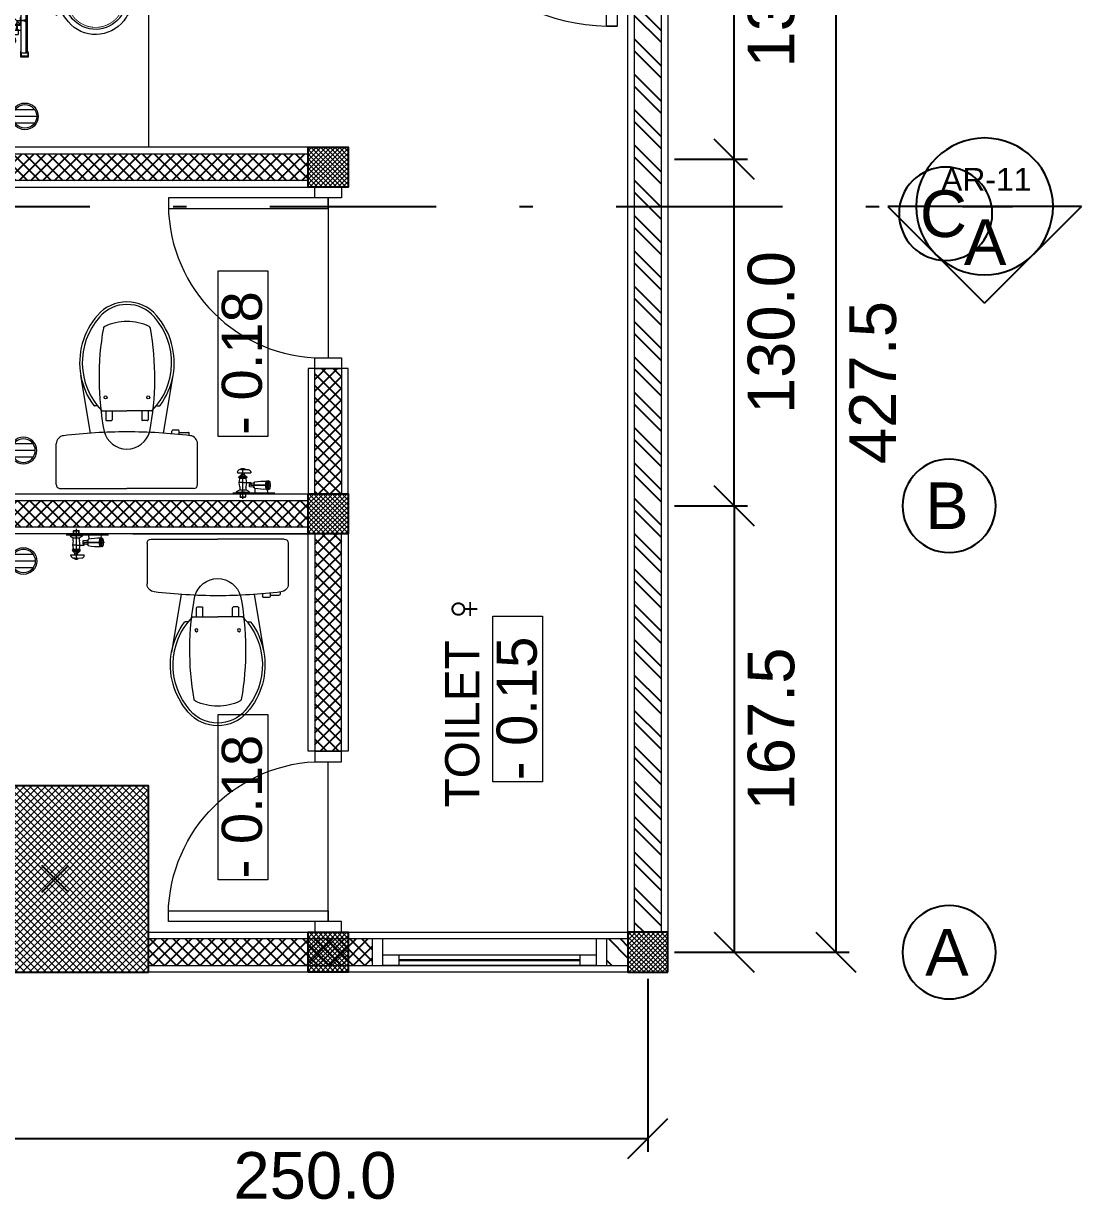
# Model space of a CAD drawing. Header units: inches. Extents: x 249 to 1192, y -18 to 440.
# Drawn here: x 513.76 to 521.7, y 208.53 to 217.41 of the extents above; entities that cross this region are included whole.
import ezdxf
from ezdxf.enums import TextEntityAlignment as Align

# ---------------------------------------------------------------- set-up
doc = ezdxf.new("R2010")
doc.units = ezdxf.units.IN
doc.header["$MEASUREMENT"] = 0
doc.linetypes.add('DASHDOT', pattern=[1, 0.5, -0.25, 0, -0.25])
for name, color, linetype, lineweight in [('ARSIR BETON', 8, 'Continuous', 0), ('DIMENSI', 85, 'Continuous', 20), ('DINDING', 6, 'Continuous', 0), ('DINDING2', 137, 'Continuous', 20), ('KACA', 141, 'Continuous', 30), ('KUSEN', 16, 'Continuous', 15), ('LANTAI', 135, 'Continuous', 9), ('SANITAIR', 6, 'Continuous', 9), ('TEXT (KET. RUANG)', 7, 'Continuous', 5), ('TEXT (KETERANGAN)', 7, 'Continuous', 25)]:
    doc.layers.add(name, color=color, linetype=linetype, lineweight=lineweight)
doc.layers.add('ARSIR DINDING', color=64, linetype='Continuous')
doc.layers.add('KOLOM', color=5, linetype='Continuous')
doc.styles.add('S', font='SIMPLEX', dxfattribs={"width": 1.1})
doc.styles.get("Standard").update_dxf_attribs({"font": 'arial.ttf'})
doc.dimstyles.new('UK. GDG PERTEMUAN', dxfattribs={"dimtxt": 0.5, "dimasz": 0.5, "dimexe": 0.5, "dimexo": 0.05, "dimgap": 0.1, "dimtad": 2, "dimdec": 0, "dimlfac": 100, "dimzin": 0, "dimdsep": 46, "dimtxsty": 'Standard', "dimblk": 'OBLIQUE', "dimcen": 0.09, "dimclrd": 8, "dimclre": 256, "dimclrt": 256, "dimadec": 0, "dimazin": 0, "dimtfac": 1, "dimtdec": 0, "dimtofl": 0, "dimtmove": 0, "dimatfit": 3, "dimldrblk": 'OBLIQUE', "dimfxl": 0, "dimtolj": 1, "dimtzin": 0, "dimarcsym": 0})

# ---------------------------------------------------------------- blocks, each defined once
blk = doc.blocks.new('toilet-dsr$0$PAKU')
for p in [(-1.6, 33.2), (1.6, 33.2)]:
    blk.add_line(p, (0, 0))
blk.add_lwpolyline([(-4.7, 33.2), (4.7, 33.2), (4.7, 35.5), (-4.7, 35.5)], close=True)
blk = doc.blocks.new('wastafel')
at = {"lineweight": 5, "ltscale": 0.5}
for p, q in [((4134.7724, 1540.4367), (4134.7611, 1540.4347)), ((4134.7611, 1540.4347), (4134.7672, 1540.3962)), ((4134.7724, 1540.4367), (4134.7785, 1540.3981)), ((4134.5438, 1540.2665), (4134.549, 1540.2767)), ((4134.549, 1540.2767), (4134.584, 1540.2598)), ((4134.5438, 1540.2665), (4134.579, 1540.2495)), ((4134.9455, 1540.187), (4134.9105, 1540.2039)), ((4134.9506, 1540.1972), (4134.9154, 1540.2142)), ((4134.9506, 1540.1972), (4134.9455, 1540.187)), ((4134.7221, 1540.0271), (4134.7159, 1540.0657)), ((4134.7334, 1540.029), (4134.7273, 1540.0675)), ((4134.7221, 1540.0271), (4134.7334, 1540.029))]:
    blk.add_line(p, q, dxfattribs=at)
for p, q in [((4135.1288, 1540.2069), (4134.9022, 1540.0308)), ((4135.1307, 1540.2045), (4134.9041, 1540.0284)), ((4135.1288, 1540.2069), (4135.1325, 1540.2022)), ((4135.0816, 1540.1259), (4135.0946, 1540.136)), ((4135.1253, 1540.0965), (4135.0946, 1540.136)), ((4135.1053, 1540.1222), (4135.1231, 1540.136)), ((4135.0554, 1540.0815), (4135.0595, 1540.1145)), ((4135.1123, 1540.0864), (4135.1253, 1540.0965)), ((4135.1145, 1540.1104), (4135.1323, 1540.1242)), ((4135.0627, 1540.072), (4135.0994, 1540.0674)), ((4134.6756, 1539.8546), (4134.9022, 1540.0308)), ((4134.6775, 1539.8522), (4134.9041, 1540.0284)), ((4135.0466, 1540.0395), (4135.0505, 1540.042)), ((4135.0476, 1540.0397), (4135.0535, 1540.0321)), ((4135.0501, 1540.0295), (4135.0621, 1540.0388)), ((4135.0525, 1540.0435), (4135.0584, 1540.0359)), ((4135.0528, 1540.0316), (4135.1096, 1539.9585)), ((4135.0591, 1540.0365), (4135.1159, 1539.9635)), ((4134.7658, 1539.8804), (4134.7528, 1539.8703)), ((4134.7835, 1539.8308), (4134.7528, 1539.8703)), ((4134.8154, 1539.8948), (4134.7823, 1539.899)), ((4134.8227, 1539.8854), (4134.8181, 1539.8487)), ((4134.8529, 1539.8883), (4134.8588, 1539.8807)), ((4134.8582, 1539.893), (4134.8548, 1539.8898)), ((4134.8671, 1539.8871), (4134.8551, 1539.8778)), ((4134.8577, 1539.8921), (4134.8637, 1539.8845)), ((4134.858, 1539.8801), (4134.9148, 1539.8071)), ((4134.8644, 1539.885), (4134.9211, 1539.812)), ((4134.6756, 1539.8546), (4134.6793, 1539.8499)), ((4134.7636, 1539.8565), (4134.7458, 1539.8427)), ((4134.7728, 1539.8446), (4134.755, 1539.8308)), ((4134.7965, 1539.8409), (4134.7835, 1539.8308))]:
    blk.add_line(p, q)
at = {"lineweight": 5}
for p, q in [((4134.8406, 1540.0788), (4134.8013, 1540.1406)), ((4134.8165, 1540.1547), (4134.8018, 1540.1437)), ((4134.8158, 1540.1323), (4134.8228, 1540.1375)), ((4134.8197, 1540.1543), (4134.8674, 1540.0984)), ((4134.8259, 1540.1372), (4134.8618, 1540.0968)), ((4134.8438, 1540.0826), (4134.8152, 1540.1293)), ((4134.8674, 1540.0984), (4134.8634, 1540.0954)), ((4134.8715, 1540.1254), (4134.872, 1540.1269)), ((4134.8137, 1540.0823), (4134.8121, 1540.0822)), ((4134.8406, 1540.0788), (4134.8444, 1540.0816)), ((4134.8447, 1540.0663), (4134.8477, 1540.0622)), ((4134.8778, 1540.091), (4134.8808, 1540.087))]:
    blk.add_line(p, q, dxfattribs=at)
at = {"const_width": 0.00306}
for points in [[(4134.6674, 1540.3391, -0.102908), (4134.7633, 1540.3837)], [(4134.7633, 1540.3837, -0.068407), (4134.8193, 1540.3889)], [(4134.8193, 1540.3889, -0.225565), (4134.9004, 1540.3459)], [(4134.5972, 1540.2599, -0.102908), (4134.6674, 1540.3391)], [(4134.9004, 1540.3459, -0.225565), (4134.9183, 1540.2559)], [(4134.5761, 1540.2079, -0.068407), (4134.5972, 1540.2599)], [(4134.9183, 1540.2559, -0.068407), (4134.8973, 1540.2038)], [(4134.5941, 1540.1178, -0.225565), (4134.5761, 1540.2079)], [(4134.8973, 1540.2038, -0.089645), (4134.8378, 1540.1331)], [(4134.6752, 1540.0748, -0.225565), (4134.5941, 1540.1178)], [(4134.8163, 1540.117, -0.090064), (4134.7311, 1540.0801)], [(4134.7311, 1540.0801, -0.068407), (4134.6752, 1540.0748)]]:
    blk.add_lwpolyline(points, format="xyb", dxfattribs=at)
for points in [[(4134.9059, 1540.026), (4135.1325, 1540.2022), (4135.1435, 1540.188), (4135.0748, 1540.1346)], [(4135.0606, 1540.1235), (4134.9169, 1540.0118)], [(4134.9354, 1539.9881), (4135.0554, 1540.0815), (4135.0627, 1540.072), (4134.9427, 1539.9787)], [(4134.9059, 1540.026), (4134.6793, 1539.8499), (4134.6904, 1539.8357), (4134.7591, 1539.8891)], [(4134.7733, 1539.9001), (4134.9169, 1540.0118)], [(4134.9354, 1539.9881), (4134.8154, 1539.8948), (4134.8227, 1539.8854), (4134.9427, 1539.9787)]]:
    blk.add_lwpolyline(points)
for points in [[(4135.155, 1540.1944), (4135.1366, 1540.2181), (4135.1245, 1540.2087), (4135.1221, 1540.2041), (4135.1239, 1540.2032), (4135.1261, 1540.2074), (4135.1362, 1540.2153), (4135.1522, 1540.1948), (4135.138, 1540.1837), (4135.1392, 1540.1821)], [(4135.1362, 1540.2153), (4135.1276, 1540.2085), (4135.1435, 1540.188), (4135.1522, 1540.1948)], [(4135.119, 1540.0778), (4135.0748, 1540.1346), (4135.0606, 1540.1235), (4135.1048, 1540.0667)], [(4135.0745, 1540.0432), (4135.072, 1540.0464), (4135.0405, 1540.022), (4135.043, 1540.0187)], [(4134.8033, 1539.8322), (4134.7591, 1539.8891), (4134.7733, 1539.9001), (4134.8175, 1539.8433)], [(4134.8478, 1539.8668), (4134.8452, 1539.8701), (4134.8767, 1539.8946), (4134.8792, 1539.8913)], [(4134.6813, 1539.8261), (4134.6629, 1539.8498), (4134.675, 1539.8592), (4134.6801, 1539.8603), (4134.6805, 1539.8584), (4134.6759, 1539.8573), (4134.6657, 1539.8494), (4134.6817, 1539.8289), (4134.6959, 1539.84), (4134.6971, 1539.8384)], [(4134.6657, 1539.8494), (4134.6744, 1539.8562), (4134.6904, 1539.8357), (4134.6817, 1539.8289)]]:
    blk.add_lwpolyline(points, close=True)
for points in [[(4135.0756, 1540.0994, 0.414214), (4135.0781, 1540.0991), (4135.079, 1540.0999), (4135.0606, 1540.1235), (4135.0369, 1540.1051), (4135.0377, 1540.1042, 0.414214), (4135.0402, 1540.1039), (4135.0577, 1540.1175, -0.414214), (4135.0619, 1540.117)], [(4135.0851, 1540.0871, -0.414214), (4135.0855, 1540.0897), (4135.0864, 1540.0904), (4135.1048, 1540.0667), (4135.0811, 1540.0483), (4135.0804, 1540.0492, -0.414214), (4135.0807, 1540.0518), (4135.0982, 1540.0654, 0.414214), (4135.0988, 1540.0696)], [(4134.7929, 1539.8797, -0.414214), (4134.7926, 1539.8772), (4134.7917, 1539.8764), (4134.7733, 1539.9001), (4134.797, 1539.9185), (4134.7977, 1539.9176, -0.414214), (4134.7974, 1539.9151), (4134.7798, 1539.9014, 0.414214), (4134.7793, 1539.8972)], [(4134.8025, 1539.8674, 0.414214), (4134.8, 1539.8677), (4134.7991, 1539.867), (4134.8175, 1539.8433), (4134.8411, 1539.8617), (4134.8404, 1539.8626, 0.414214), (4134.8379, 1539.863), (4134.8204, 1539.8493, -0.414214), (4134.8162, 1539.8499)]]:
    blk.add_lwpolyline(points, format="xyb", close=True)
for points in [[(4135.0469, 1540.0392), (4135.038, 1540.0506, -0.414214), (4135.0384, 1540.0534), (4135.0415, 1540.0558, -0.414214), (4135.0443, 1540.0555), (4135.0532, 1540.0441)], [(4135.0487, 1540.0296), (4135.044, 1540.0357, -0.414214), (4135.0442, 1540.0371), (4135.0562, 1540.0464, -0.414214), (4135.0576, 1540.0462), (4135.0623, 1540.0402)], [(4134.8584, 1539.8926), (4134.8496, 1539.904, 0.414214), (4134.8468, 1539.9044), (4134.8436, 1539.9019, 0.414214), (4134.8433, 1539.8991), (4134.8521, 1539.8877)], [(4134.8672, 1539.8885), (4134.8625, 1539.8946, 0.414214), (4134.8611, 1539.8947), (4134.8491, 1539.8854, 0.414214), (4134.849, 1539.884), (4134.8536, 1539.878)]]:
    blk.add_lwpolyline(points, format="xyb")
at = {"lineweight": 5}
for centre, radius in [((4134.7783, 1540.1902), 0.0267), ((4134.7783, 1540.1902), 0.0176), ((4134.8535, 1540.0767), 0.00161), ((4134.8669, 1540.0863), 0.00161), ((4134.8799, 1540.0547), 0.00401)]:
    blk.add_circle(centre, radius, dxfattribs=at)
for centre, radius, start, end in [((4134.8225, 1540.1308), 0.2865, 103.172, 126.6741), ((4134.8103, 1540.1828), 0.233, 87.5187, 103.172), ((4134.8146, 1540.282), 0.1337, 36.6741, 87.5187), ((4134.8225, 1540.1308), 0.2865, 126.6741, 150.1761), ((4134.8067, 1540.1853), 0.2147, 97.5512, 100.61), ((4134.8146, 1540.282), 0.1337, 345.8294, 36.6741), ((4134.7761, 1540.1574), 0.233, 150.1761, 165.8294), ((4134.7748, 1540.1615), 0.2147, 152.7381, 155.797), ((4134.7183, 1540.3064), 0.233, 330.1761, 345.8294), ((4134.6798, 1540.1817), 0.1337, 165.8294, 216.6741), ((4134.672, 1540.333), 0.2865, 314.8042, 330.1761), ((4134.7196, 1540.3022), 0.2147, 332.7381, 335.797), ((4134.8032, 1540.1419), 0.00229, 126.6741, 212.4322), ((4134.8179, 1540.1528), 0.00229, 40.515, 126.6741), ((4134.8242, 1540.1357), 0.00229, 41.6149, 126.6741), ((4134.6798, 1540.1817), 0.1337, 216.6741, 267.5187), ((4134.8172, 1540.1305), 0.00229, 126.6741, 211.548), ((4134.6765, 1540.3268), 0.2811, 299.9638, 303.5415), ((4134.8613, 1540.0787), 0.0207, 179.7954, 72.5897), ((4134.8613, 1540.0787), 0.0161, 181.8939, 72.9819), ((4134.6765, 1540.3268), 0.2811, 309.8533, 313.3843), ((4134.8687, 1540.1029), 0.00917, 221.6149, 252.9819), ((4134.8643, 1540.128), 0.00764, 314.1265, 339.7577), ((4134.8792, 1540.1243), 0.00764, 134.8042, 159.7577), ((4134.6841, 1540.2809), 0.233, 267.5187, 283.172), ((4134.6877, 1540.2785), 0.2147, 277.5512, 280.61), ((4134.672, 1540.333), 0.2865, 283.172, 298.5491), ((4134.8125, 1540.0746), 0.00764, 93.1874, 118.5491), ((4134.8132, 1540.09), 0.00764, 273.5904, 299.2216), ((4134.836, 1540.0779), 0.00917, 1.8939, 31.548), ((4134.8643, 1540.0746), 0.0207, 216.4643, 36.6436)]:
    blk.add_arc(centre, radius, start, end, dxfattribs=at)
at = {"lineweight": 5, "ltscale": 0.6}
for centre, radius, start, end in [((4134.8225, 1540.1308), 0.2674, 103.172, 126.6741), ((4134.8103, 1540.1828), 0.2139, 87.5187, 103.172), ((4134.8146, 1540.282), 0.1146, 36.6741, 87.5187), ((4134.8225, 1540.1308), 0.2674, 126.6741, 150.1761), ((4134.8146, 1540.282), 0.1146, 345.8294, 36.6741), ((4134.7761, 1540.1574), 0.2139, 150.1761, 165.8294), ((4134.7183, 1540.3064), 0.2139, 330.1761, 345.8294), ((4134.6798, 1540.1817), 0.1146, 165.8294, 216.6741), ((4134.672, 1540.333), 0.2674, 309.7096, 330.1761), ((4134.6798, 1540.1817), 0.1146, 216.6741, 267.5187), ((4134.672, 1540.333), 0.2674, 283.172, 303.7197), ((4134.6841, 1540.2809), 0.2139, 267.5187, 283.172)]:
    blk.add_arc(centre, radius, start, end, dxfattribs=at)
for centre, radius, start, end in [((4135.1277, 1540.1301), 0.015, 247.8672, 187.8672), ((4135.1277, 1540.1301), 0.0075, 307.8672, 127.8672), ((4135.0495, 1540.0302), 0.001, 217.8672, 307.8672), ((4135.0615, 1540.0396), 0.001, 307.8672, 37.8672), ((4134.8544, 1539.8786), 0.001, 217.8672, 307.8672), ((4134.8664, 1539.8879), 0.001, 307.8672, 37.8672), ((4134.7504, 1539.8367), 0.015, 67.8672, 7.8672), ((4134.7504, 1539.8367), 0.0075, 127.8672, 307.8672)]:
    blk.add_arc(centre, radius, start, end)
at = {"extrusion": (6.49561e-14, 5.05073e-14, -1), "zscale": -0.001}
for p, xscale, yscale, rotation in [((-4135.0577, 1540.0991), 0.001000000000340506, 0.001000000000340506, 322.1327731584879), ((-4135.0562, 1540.1008), 0.001000000000069823, 0.001000000000069823, 52.13277315848794)]:
    blk.add_blockref('toilet-dsr$0$PAKU', p, dxfattribs=dict(at, xscale=xscale, yscale=yscale, rotation=rotation))
for p, xscale, yscale, zscale, rotation in [((4135.0816, 1540.068), 0.001000000000069823, 0.001000000000069823, 0.001000000000069823, 307.8672268415121), ((4134.7977, 1539.8969), 0.001000000000340506, 0.001000000000340506, 0.001000000000340506, 37.86722684151209), ((4134.7964, 1539.8988), 0.001000000000069823, 0.001000000000069823, 0.001000000000069823, 127.8672268415121)]:
    blk.add_blockref('toilet-dsr$0$PAKU', p, dxfattribs=dict(xscale=xscale, yscale=yscale, zscale=zscale, rotation=rotation))
at = {"extrusion": (-6.49561e-14, -5.05073e-14, -1), "xscale": 0.001000000000069823, "yscale": 0.001000000000069823, "zscale": -0.001, "rotation": 232.1327731584879}
blk.add_blockref('toilet-dsr$0$PAKU', (-4134.8219, 1539.8661), dxfattribs=at)
blk = doc.blocks.new('*X38')
at = {"color": 0}
for p, q in [((18.4987, 19.2176), (18.5717, 19.2176)), ((18.491, 19.1926), (18.5795, 19.1926)), ((18.4987, 19.1676), (18.5717, 19.1676))]:
    blk.add_line(p, q, dxfattribs=at)
blk = doc.blocks.new('SFLOOR')
for radius in [0.05, 0.0442]:
    blk.add_circle((0, 0), radius)
blk.add_blockref('*X38', (-18.5352, -19.1926))
blk = doc.blocks.new('0.15')
at = {"layer": 'TEXT (KET. RUANG)', "color": 1}
blk.add_lwpolyline([(650.0418, 116.6727), (651.2843, 116.6727), (651.2843, 116.2996), (650.0418, 116.2996)], close=True, dxfattribs=at)
at = {"layer": 'TEXT (KET. RUANG)'}
blk.add_text('- 0.15', height=0.3015, dxfattribs=at).set_placement((650.0537, 116.343))
blk = doc.blocks.new('- 0.18')
at = {"layer": 'TEXT (KET. RUANG)', "color": 1}
blk.add_lwpolyline([(651.6445, 117.5771), (652.2657, 117.5771), (652.2657, 117.3906), (651.6445, 117.3906)], close=True, dxfattribs=at)
at = {"layer": 'TEXT (KET. RUANG)'}
blk.add_text('- 0.18', height=0.15075, dxfattribs=at).set_placement((651.6504, 117.4123))
blk = doc.blocks.new('K1')
at = {"layer": 'ARSIR BETON'}
h = blk.add_hatch(dxfattribs=at)
h.set_pattern_fill('ANSI37', color=256, scale=0.15, style=0)
h.set_pattern_definition([(45, (258.37489, 277.120751), (-0.01325825, 0.01325825), []), (135, (258.37489, 277.120751), (-0.01325825, -0.01325825), [])])
h.paths.add_polyline_path([(259.1249, 277.1708), (259.1249, 277.8708), (258.4249, 277.8708), (258.4249, 277.1708)])
at = {"layer": 'KOLOM'}
blk.add_lwpolyline([(258.4249, 277.1708), (259.1249, 277.1708), (259.1249, 277.8708), (258.4249, 277.8708)], close=True, dxfattribs=at)
for points in [[(258.7249, 277.5708), (258.8249, 277.4708)], [(258.7249, 277.4708), (258.8249, 277.5708)]]:
    blk.add_lwpolyline(points, dxfattribs=at)
blk = doc.blocks.new('K15')
at = {"layer": 'ARSIR BETON'}
h = blk.add_hatch(dxfattribs=at)
h.set_pattern_fill('ANSI37', color=256, scale=0.1, angle=180, style=0)
h.set_pattern_definition([(225, (665.191469, 113.346442), (0.0088388, -0.00883884), []), (315, (665.191469, 113.346442), (0.00883884, 0.0088388), [])])
h.paths.add_polyline_path([(665.3165, 113.4964), (665.2665, 113.4964), (665.2665, 113.3464), (665.3165, 113.3464)])
h.paths.add_polyline_path([(665.2665, 113.4964), (665.2165, 113.4964), (665.2165, 113.3464), (665.2665, 113.3464)])
h.paths.add_polyline_path([(665.2165, 113.4964), (665.1915, 113.4964), (665.1915, 113.3464), (665.2165, 113.3464)])
h.paths.add_polyline_path([(665.3415, 113.4964), (665.3165, 113.4964), (665.3165, 113.4964), (665.3165, 113.3464), (665.3415, 113.3464)])
at = {"layer": 'KOLOM'}
blk.add_lwpolyline([(665.1915, 113.3464), (665.3415, 113.3464), (665.3415, 113.4964), (665.1915, 113.4964)], close=True, dxfattribs=at)
blk = doc.blocks.new('P2')
for points in [[(278.9434, 273.0586), (278.9434, 273.0186), (279.0934, 273.0186), (279.0934, 273.0586)], [(278.9434, 272.1784), (278.9434, 272.2184), (279.0934, 272.2184), (279.0934, 272.1784)]]:
    blk.add_lwpolyline(points, close=True)
for points in [[(279.0184, 273.0186), (279.0184, 272.2186)], [(279.0184, 273.0186), (279.8184, 273.0186), (279.8184, 272.9786), (279.0184, 272.9786), (279.0184, 273.0186)]]:
    blk.add_lwpolyline(points)
blk.add_arc((279.0384, 272.9986), 0.7803, 268.5312, 1.4688)
blk = doc.blocks.new('p toilet')
at = {"layer": 'KUSEN'}
for points in [[(611.2182, 191.3922), (611.2182, 191.9922), (611.1782, 191.9922), (611.1782, 191.3922)], [(610.6182, 191.3422), (610.5782, 191.3422), (610.5782, 191.4422), (610.6182, 191.4422)], [(611.2582, 191.3422), (611.2182, 191.3422), (611.2182, 191.4422), (611.2582, 191.4422)]]:
    blk.add_lwpolyline(points, close=True, dxfattribs=at)
blk.add_lwpolyline([(611.2182, 191.3922), (610.6182, 191.3922)], dxfattribs=at)
blk.add_arc((611.1982, 191.4117), 0.5808, 88.0266, 176.9943, dxfattribs=at)
blk = doc.blocks.new('K2')
at = {"layer": 'ARSIR BETON'}
h = blk.add_hatch(dxfattribs=at)
h.set_pattern_fill('ANSI37', color=256, scale=0.1, style=0)
h.set_pattern_definition([(45, (-38.743626, 268.082874), (-0.0088388, 0.0088388), []), (135, (-38.743626, 268.082874), (-0.0088388, -0.0088388), [])])
h.paths.add_polyline_path([(-38.5936, 268.2329), (-38.7436, 268.2329), (-38.7436, 268.0829), (-38.5936, 268.0829)])
at = {"layer": 'KOLOM'}
blk.add_lwpolyline([(-38.7436, 268.0829), (-38.5936, 268.0829), (-38.5936, 268.2329), (-38.7436, 268.2329)], close=True, dxfattribs=at)
blk = doc.blocks.new('BV1')
at = {"layer": 'KACA'}
blk.add_lwpolyline([(663.9865, 113.1112), (663.9865, 112.4312)], dxfattribs=at)
at = {"layer": 'KUSEN'}
for points in [[(663.9665, 113.1712), (664.0665, 113.1712), (664.0665, 113.2112), (663.9665, 113.2112)], [(663.9665, 112.3312), (664.0665, 112.3312), (664.0665, 113.2112), (663.9665, 113.2112)], [(663.9665, 112.3312), (664.0665, 112.3312), (664.0665, 112.3712), (663.9665, 112.3712)]]:
    blk.add_lwpolyline(points, close=True, dxfattribs=at)
for points in [[(663.9665, 112.3712), (663.9665, 113.1712), (664.0065, 113.1712), (664.0065, 112.3712), (663.9665, 112.3712)], [(663.9665, 113.1112), (663.9665, 113.1712), (664.0065, 113.1712), (664.0065, 113.1112), (663.9665, 113.1112)], [(663.9665, 112.3712), (663.9665, 112.4312), (664.0065, 112.4312), (664.0065, 112.3712), (663.9665, 112.3712)]]:
    blk.add_lwpolyline(points, dxfattribs=at)
blk = doc.blocks.new('KLO TOTO C438 ATAS')
for p, q in [((373.85, 174.62), (373.85, 108.71)), ((377.35, 169.2), (392.64, 169.2)), ((375.85, 167.7), (375.85, 142.7)), ((396.61, 156.38), (418.2, 160.01)), ((404.98, 151.97), (404.98, 142.7)), ((406.86, 153.77), (406.86, 154.9)), ((401.31, 150.31), (401.31, 148.59)), ((404.98, 150.62), (401.61, 150.62)), ((404.98, 148.29), (401.61, 148.29)), ((375.85, 117.7), (375.85, 142.7)), ((404.98, 133.43), (404.98, 142.7)), ((401.31, 135.09), (401.31, 136.81)), ((404.98, 137.12), (401.61, 137.12)), ((404.98, 134.78), (401.61, 134.78)), ((396.61, 129.02), (418.22, 125.38)), ((406.86, 131.63), (406.86, 130.5)), ((396.37, 125.84), (397.4, 125.84)), ((397.7, 123.38), (397.7, 125.54)), ((396.12, 123.07), (397.4, 123.07)), ((396.85, 123.07), (396.85, 119.6)), ((377.35, 116.2), (392.64, 116.2)), ((395.72, 119.3), (396.54, 119.3))]:
    blk.add_line(p, q)
for centre in [(410.05, 150.7), (410.05, 134.7)]:
    blk.add_circle(centre, 0.55)
for centre, radius, start, end in [((377.35, 167.7), 1.5, 90, 180), ((392.64, 166.15), 3.05, 6.7334, 90), ((191.37, 142.39), 205.72, 0.0873, 6.7334), ((423.03, 133.55), 26.9, 100.3333, 126.6134), ((423.03, 133.55), 26.9, 48.6516, 100.3333), ((423.05, 133.62), 25.85, 48.6009, 134.0644), ((399.54, 142.7), 8.88, 104.9108, 180), ((417.33, 46.03), 107.15, 79.9791, 100.8031), ((405.28, 151.97), 0.307, 134.0644, 180), ((407.17, 154.9), 0.307, 126.6134, 180), ((435.75, 150.58), 1, 25.7984, 76.6744), ((419.45, 142.7), 19.1, 360, 25.7984), ((431.65, 142.88), 13.22, 359.2877, 49.9182), ((431.65, 142.88), 14.2, 359.2877, 49.9182), ((401.61, 150.31), 0.307, 90, 180), ((401.61, 148.59), 0.307, 180, 270), ((399.54, 142.7), 8.88, 180, 255.0892), ((191.37, 143.01), 205.72, 353.2666, 359.9127), ((419.45, 142.7), 19.1, 334.2016, 0), ((431.65, 142.52), 13.22, 310.0818, 0.7123), ((431.65, 142.52), 14.2, 310.0818, 0.7123), ((417.34, 239.98), 107.76, 259.2559, 279.9618), ((401.61, 136.81), 0.307, 90, 180), ((401.61, 135.09), 0.307, 180, 270), ((405.28, 133.43), 0.307, 180, 225.9356), ((423.05, 151.79), 25.85, 225.9356, 311.3991), ((435.75, 134.82), 1, 283.3256, 334.2016), ((407.17, 130.5), 0.307, 180, 233.3866), ((423.03, 151.85), 26.9, 233.3866, 259.7059), ((423.03, 151.85), 26.9, 259.7059, 311.3484), ((397.4, 125.54), 0.307, 0, 90), ((397.4, 123.38), 0.307, 270, 0), ((377.35, 117.7), 1.5, 180, 270), ((392.64, 119.25), 3.05, 270, 353.2666), ((396.54, 119.6), 0.307, 270, 0)]:
    blk.add_arc(centre, radius, start, end)
blk = doc.blocks.new('*X70')
at = {"color": 0}
for p, q in [((-1015.3, 2417.5), (-1013.3, 2417.5)), ((-1015.3, 2416.2), (-1013.3, 2416.2)), ((-1015.3, 2415), (-1013.3, 2415)), ((-1015.3, 2413.8), (-1013.3, 2413.8)), ((-1015.3, 2412.5), (-1013.3, 2412.5)), ((-1015.3, 2411.2), (-1013.3, 2411.2)), ((-1015.3, 2410), (-1013.3, 2410)), ((-1015.3, 2408.8), (-1013.3, 2408.8)), ((-1015.3, 2407.5), (-1013.3, 2407.5)), ((-1015.3, 2406.2), (-1013.3, 2406.2)), ((-1015.3, 2405), (-1013.3, 2405))]:
    blk.add_line(p, q, dxfattribs=at)
blk = doc.blocks.new('*X71')
at = {"color": 0}
for p, q in [((1009.1, 3570), (1015.9, 3570)), ((1010, 3568.8), (1016.6, 3568.8)), ((1010.6, 3567.5), (1017.2, 3567.5)), ((1011.1, 3566.2), (1017.7, 3566.2)), ((1011.5, 3565), (1018, 3565)), ((1011.8, 3563.8), (1018.2, 3563.8)), ((1012.1, 3562.5), (1018.4, 3562.5)), ((1012.3, 3561.2), (1018.6, 3561.2)), ((1012.4, 3560), (1018.7, 3560)), ((1012.5, 3558.8), (1018.8, 3558.8)), ((1012.6, 3557.5), (1018.9, 3557.5)), ((1012.7, 3556.2), (1018.9, 3556.2)), ((1012.7, 3555), (1018.9, 3555))]:
    blk.add_line(p, q, dxfattribs=at)
blk = doc.blocks.new('JET SHOWER TOTO 403SV3 ATAS')
for p, q in [((-159.1, 3063.7), (-273.3, 3063.7)), ((-271.6, 3070.7), (-271.6, 3056.7)), ((-271.6, 3070.7), (-269.6, 3070.7)), ((-269.6, 3070.7), (-269.3, 3074.5)), ((-269.6, 3070.7), (-269.6, 3056.7)), ((-259.4, 3083.7), (-257.6, 3083.7)), ((-257.6, 3083.7), (-257.6, 3033.7)), ((-257.6, 3068.7), (-249.3, 3068.7)), ((-249.3, 3070), (-243.9, 3076.7)), ((-249.3, 3070.2), (-249.3, 3063.7)), ((-249.3, 3057.2), (-249.3, 3063.7)), ((-244.1, 3074.9), (-244.1, 3053.4)), ((-236.6, 3076.4), (-236.6, 3051)), ((-236.6, 3075.2), (-236.6, 3075.2)), ((-236.6, 3075.2), (-236.1, 3075.2)), ((-220.6, 3063.7), (-220.6, 3079)), ((-220.6, 3063.7), (-220.6, 3034.2)), ((-204.6, 3075.2), (-193.1, 3075.2)), ((-202.8, 3075.2), (-193.1, 3075.2)), ((-188, 3085), (-193.1, 3075.2)), ((-193.1, 3075.2), (-193.1, 3052.2)), ((-187.4, 3057.9), (-175.8, 3069.5)), ((-187.4, 3069.5), (-175.8, 3057.9)), ((-185.1, 3085.6), (-185.1, 3043)), ((-183.6, 3087.7), (-181.6, 3087.7)), ((-181.6, 3101.6), (-181.6, 2943.3)), ((-181.6, 3074.2), (-166.6, 3074.2)), ((-181.6, 3073.2), (-165.6, 3073.2)), ((-165.6, 3073.2), (-166.6, 3074.2)), ((-166.6, 3074.2), (-166.6, 3053.2)), ((-165.6, 3073.2), (-165.6, 3054.2)), ((-271.6, 3056.7), (-269.6, 3056.7)), ((-269.6, 3056.7), (-269.1, 3043.3)), ((-259.1, 3033.7), (-257.6, 3033.7)), ((-257.6, 3058.7), (-249.3, 3058.7)), ((-249.3, 3057.3), (-243.9, 3050.7)), ((-236.6, 3052.2), (-236.1, 3052.2)), ((-220.6, 3034.2), (-210.7, 3034.2)), ((-218.1, 3024.9), (-216.6, 3037.9)), ((-205.8, 3038.8), (-215.6, 3038.8)), ((-210.7, 2958.4), (-210.7, 3036.7)), ((-210.7, 3034.2), (-210.7, 2993.5)), ((-203.4, 3024.9), (-204.8, 3037.9)), ((-202.8, 3052.2), (-193.1, 3052.2)), ((-181.6, 3018), (-198.4, 3016.8)), ((-188, 3042.4), (-193.1, 3052.2)), ((-183.6, 3039.7), (-181.6, 3039.7)), ((-181.6, 3054.2), (-165.6, 3054.2)), ((-181.6, 3053.2), (-166.6, 3053.2)), ((-165.6, 3054.2), (-166.6, 3053.2)), ((-226.5, 2966.5), (-226.2, 2973.8)), ((-210.7, 3012.7), (-210.7, 2975.3)), ((-210.7, 2967.6), (-210.7, 2994)), ((-195, 2966.5), (-195.2, 2973.8)), ((-181.6, 2970), (-195.1, 2971.1))]:
    blk.add_line(p, q)
for points in [[(-237.2, 3074.9, 0.114587), (-237.4, 3075.9, 0.103766), (-238.1, 3076.8, 0.091411), (-239.1, 3077.4, 0.084254), (-240.3, 3077.6, 0.084254), (-241.6, 3077.4, 0.091411), (-242.6, 3076.8, 0.103766), (-243.2, 3075.9, 0.114587), (-243.5, 3074.9, 0.114587), (-243.2, 3074, 0.103766), (-242.6, 3073.1, 0.091411), (-241.6, 3072.5, 0.084254), (-240.3, 3072.3, 0.084254), (-239.1, 3072.5, 0.091411), (-238.1, 3073.1, 0.103766), (-237.4, 3074, 0.114587)], [(-240.2, 3058.3, 0.164064), (-239.2, 3058.6, 0.105853), (-238.2, 3059.9, 0.069292), (-237.5, 3061.5, 0.055499), (-237.3, 3063.7, 0.055499), (-237.5, 3065.9, 0.069292), (-238.2, 3067.5, 0.105853), (-239.2, 3068.8, 0.164064), (-240.2, 3069.1, 0.164064), (-241.3, 3068.8, 0.105853), (-242.3, 3067.5, 0.069292), (-242.9, 3065.9, 0.055499), (-243.2, 3063.7, 0.055499), (-242.9, 3061.5, 0.069292), (-242.3, 3059.9, 0.105853), (-241.3, 3058.6, 0.164064)], [(-237.2, 3052.4, -0.114587), (-237.4, 3051.4, -0.103766), (-238.1, 3050.6, -0.091411), (-239.1, 3050, -0.084254), (-240.3, 3049.8, -0.084254), (-241.6, 3050, -0.091411), (-242.6, 3050.6, -0.103766), (-243.2, 3051.4, -0.114587), (-243.5, 3052.4, -0.114587), (-243.2, 3053.4, -0.103766), (-242.6, 3054.3, -0.091411), (-241.6, 3054.9, -0.084254), (-240.3, 3055.1, -0.084254), (-239.1, 3054.9, -0.091411), (-238.1, 3054.3, -0.103766), (-237.4, 3053.4, -0.114587)], [(-224.6, 2965.2, 0.244063), (-224, 2964, 0.082589), (-220.5, 2962.4, 0.040895), (-216.4, 2961.5, 0.030051), (-210.7, 2961.2, 0.030051), (-205, 2961.5, 0.040895), (-200.9, 2962.4, 0.082589), (-197.5, 2964, 0.244063), (-196.9, 2965.2, 0.244063), (-197.5, 2966.4, 0.082589), (-200.9, 2968.1, 0.040895), (-205, 2968.9, 0.030051), (-210.7, 2969.3, 0.030051), (-216.4, 2968.9, 0.040895), (-220.5, 2968.1, 0.082589), (-224, 2966.4, 0.244063)], [(-221.7, 2964.7, 0.063482), (-221.3, 2964.8, 0.076525), (-221.1, 2964.9, 0.107139), (-220.9, 2965, 0.147244), (-220.8, 2965.2, 0.147244), (-220.9, 2965.4, 0.107139), (-221.1, 2965.6, 0.076525), (-221.3, 2965.7, 0.063482), (-221.7, 2965.8, 0.063482), (-222, 2965.7, 0.076525), (-222.3, 2965.6, 0.107139), (-222.5, 2965.4, 0.147244), (-222.5, 2965.2, 0.147244), (-222.5, 2965, 0.107139), (-222.3, 2964.9, 0.076525), (-222, 2964.8, 0.063482)], [(-216.9, 2966.7, 0.063482), (-216.5, 2966.8, 0.076525), (-216.3, 2966.9, 0.107139), (-216.1, 2967.1, 0.147244), (-216, 2967.2, 0.147244), (-216.1, 2967.4, 0.107139), (-216.3, 2967.6, 0.076525), (-216.5, 2967.7, 0.063482), (-216.9, 2967.8, 0.063482), (-217.2, 2967.7, 0.076525), (-217.5, 2967.6, 0.107139), (-217.6, 2967.4, 0.147244), (-217.7, 2967.2, 0.147244), (-217.6, 2967.1, 0.107139), (-217.5, 2966.9, 0.076525), (-217.2, 2966.8, 0.063482)], [(-216.4, 2962.4, 0.063482), (-216.1, 2962.4, 0.076525), (-215.8, 2962.5, 0.107139), (-215.6, 2962.7, 0.147244), (-215.6, 2962.9, 0.147244), (-215.6, 2963.1, 0.107139), (-215.8, 2963.3, 0.076525), (-216.1, 2963.4, 0.063482), (-216.4, 2963.4, 0.063482), (-216.7, 2963.4, 0.076525), (-217, 2963.3, 0.107139), (-217.2, 2963.1, 0.147244), (-217.3, 2962.9, 0.147244), (-217.2, 2962.7, 0.107139), (-217, 2962.5, 0.076525), (-216.7, 2962.4, 0.063482)], [(-210.8, 2964.6, 0.063482), (-210.5, 2964.6, 0.076525), (-210.2, 2964.8, 0.107139), (-210, 2964.9, 0.147244), (-210, 2965.1, 0.147244), (-210, 2965.3, 0.107139), (-210.2, 2965.5, 0.076525), (-210.5, 2965.6, 0.063482), (-210.8, 2965.6, 0.063482), (-211.2, 2965.6, 0.076525), (-211.4, 2965.5, 0.107139), (-211.6, 2965.3, 0.147244), (-211.7, 2965.1, 0.147244), (-211.6, 2964.9, 0.107139), (-211.4, 2964.8, 0.076525), (-211.2, 2964.6, 0.063482)], [(-210.8, 2961.6, 0.063482), (-210.5, 2961.6, 0.076525), (-210.2, 2961.7, 0.107139), (-210, 2961.9, 0.147244), (-210, 2962.1, 0.147244), (-210, 2962.3, 0.107139), (-210.2, 2962.5, 0.076525), (-210.5, 2962.6, 0.063482), (-210.8, 2962.6, 0.063482), (-211.2, 2962.6, 0.076525), (-211.4, 2962.5, 0.107139), (-211.6, 2962.3, 0.147244), (-211.7, 2962.1, 0.147244), (-211.6, 2961.9, 0.107139), (-211.4, 2961.7, 0.076525), (-211.2, 2961.6, 0.063482)], [(-210.7, 2967.5, 0.063482), (-210.4, 2967.6, 0.076525), (-210.1, 2967.7, 0.107139), (-209.9, 2967.8, 0.147244), (-209.9, 2968, 0.147244), (-209.9, 2968.2, 0.107139), (-210.1, 2968.4, 0.076525), (-210.4, 2968.5, 0.063482), (-210.7, 2968.6, 0.063482), (-211, 2968.5, 0.076525), (-211.3, 2968.4, 0.107139), (-211.5, 2968.2, 0.147244), (-211.5, 2968, 0.147244), (-211.5, 2967.8, 0.107139), (-211.3, 2967.7, 0.076525), (-211, 2967.6, 0.063482)], [(-205.6, 2967.1, 0.063482), (-205.2, 2967.1, 0.076525), (-205, 2967.2, 0.107139), (-204.8, 2967.4, 0.147244), (-204.7, 2967.6, 0.147244), (-204.8, 2967.8, 0.107139), (-205, 2968, 0.076525), (-205.2, 2968.1, 0.063482), (-205.6, 2968.1, 0.063482), (-205.9, 2968.1, 0.076525), (-206.2, 2968, 0.107139), (-206.3, 2967.8, 0.147244), (-206.4, 2967.6, 0.147244), (-206.3, 2967.4, 0.107139), (-206.2, 2967.2, 0.076525), (-205.9, 2967.1, 0.063482)], [(-204.7, 2962.2, 0.063482), (-204.3, 2962.3, 0.076525), (-204.1, 2962.4, 0.107139), (-203.9, 2962.6, 0.147244), (-203.8, 2962.8, 0.147244), (-203.9, 2963, 0.107139), (-204.1, 2963.1, 0.076525), (-204.3, 2963.3, 0.063482), (-204.7, 2963.3, 0.063482), (-205, 2963.3, 0.076525), (-205.3, 2963.1, 0.107139), (-205.5, 2963, 0.147244), (-205.5, 2962.8, 0.147244), (-205.5, 2962.6, 0.107139), (-205.3, 2962.4, 0.076525), (-205, 2962.3, 0.063482)], [(-199.6, 2964.6, 0.063482), (-199.3, 2964.6, 0.076525), (-199, 2964.8, 0.107139), (-198.9, 2964.9, 0.147244), (-198.8, 2965.1, 0.147244), (-198.9, 2965.3, 0.107139), (-199, 2965.5, 0.076525), (-199.3, 2965.6, 0.063482), (-199.6, 2965.6, 0.063482), (-200, 2965.6, 0.076525), (-200.2, 2965.5, 0.107139), (-200.4, 2965.3, 0.147244), (-200.5, 2965.1, 0.147244), (-200.4, 2964.9, 0.107139), (-200.2, 2964.8, 0.076525), (-200, 2964.6, 0.063482)]]:
    blk.add_lwpolyline(points, format="xyb", close=True)
for points in [[(-210.7, 2977.8, 0.026666), (-217.1, 2977.4, 0.036581), (-221.7, 2976.6, 0.076377), (-225.6, 2974.9, 0.258801), (-226.2, 2973.8, 0.258801)], [(-195.2, 2973.8, 0.258801), (-195.9, 2974.9, 0.076377), (-199.8, 2976.6, 0.036581), (-204.4, 2977.4, 0.026666), (-210.7, 2977.8, 0.026666)], [(-210.7, 2971.5, 0.032506), (-217.2, 2971.1, 0.043954), (-221.9, 2970, 0.086557), (-225.8, 2968, 0.234077), (-226.5, 2966.5, 0.2316), (-225.8, 2965, 0.086557)], [(-210.7, 2971.5, -0.032506), (-204.3, 2971.1, -0.043954), (-199.6, 2970, -0.086557), (-195.7, 2968, -0.234077), (-195, 2966.5, -0.2316), (-195.7, 2965, -0.086557)]]:
    blk.add_lwpolyline(points, format="xyb")
for centre, radius, start, end in [((-259.9, 3063.7), 13.7, 149.2436, 210.7564), ((-259.4, 3073.7), 10, 90, 175.6013), ((-240.3, 3074.6), 4.1, 25.3162, 148.8598), ((-236.1, 3085.2), 10, 270, 282.1793), ((-219.5, 3008), 69, 77.8207, 102.1793), ((-202.8, 3085.2), 10, 257.8207, 270), ((-183.6, 3082.7), 5, 90, 152.5256), ((-259.1, 3043.7), 10, 182.4896, 270), ((-240.3, 3052.8), 4.1, 211.1402, 334.6838), ((-236.1, 3042.2), 10, 77.8207, 90), ((-219.5, 3119.4), 69, 257.8207, 282.1793), ((-26.4, 2980.6), 200, 169.0492, 182.1525), ((-220.8, 3018.2), 2, 99.9639, 169.0492), ((-210.7, 2961), 60, 79.7178, 99.9639), ((-229.4, 3026.4), 11.4, 327.9833, 355.2467), ((-215.6, 3037.8), 1, 90, 173.6667), ((-205.8, 3037.8), 1, 6.3333, 90), ((-202.8, 3042.2), 10, 90, 102.1793), ((-192.1, 3026.4), 11.4, 184.7533, 212.0167), ((-200.7, 3018.2), 2, 10.9508, 80.0361), ((-395.1, 2980.6), 200, 357.8475, 10.9508), ((-183.6, 3044.7), 5, 207.4744, 270), ((-216.1, 2977.1), 15.5, 231.5493, 261.7809), ((-205.3, 2977.1), 15.5, 278.2191, 308.4507)]:
    blk.add_arc(centre, radius, start, end)
at = {"color": 7}
blk.add_blockref('*X70', (743.6, 652.5), dxfattribs=at)
at = {"rotation": 90}
blk.add_blockref('*X71', (3344.1, 1958.8), dxfattribs=at)
at = {"xscale": -1, "rotation": 270}
blk.add_blockref('*X71', (-3765.6, 1958.8), dxfattribs=at)
blk = doc.blocks.new('TOILET LANTAI 1')
at = {"layer": 'ARSIR DINDING'}
h = blk.add_hatch(dxfattribs=at)
h.set_pattern_fill('ANSI37', color=256, scale=0.25, style=0)
h.set_pattern_definition([(45, (566.953418, 249.628103), (-0.022097087, 0.022097087), []), (135, (566.953418, 249.628103), (-0.022097087, -0.022097087), [])])
h.paths.add_polyline_path([(664.0665, 110.3714), (663.9665, 110.3714), (663.9665, 109.5314), (664.0665, 109.5314)])
h.paths.add_polyline_path([(665.5865, 109.7464), (664.7715, 109.7464), (664.7715, 109.6464), (665.5865, 109.6464)])
h.paths.add_polyline_path([(665.7115, 110.9214), (665.6115, 110.9214), (665.6115, 109.7714), (665.7115, 109.7714)])
h.paths.add_polyline_path([(666.2065, 109.7464), (665.7365, 109.7464), (665.7365, 109.6464), (666.2065, 109.6464)])
h.paths.add_polyline_path([(667.0115, 110.9214), (666.9115, 110.9214), (666.9115, 109.7714), (667.0115, 109.7714)])
h.paths.add_polyline_path([(666.8865, 111.0464), (665.7365, 111.0464), (665.7365, 110.9464), (666.8865, 110.9464)])
h.paths.add_polyline_path([(665.5865, 111.0464), (664.6415, 111.0464), (664.6415, 110.9464), (665.5865, 110.9464)])
h.paths.add_polyline_path([(667.4665, 111.0464), (667.0365, 111.0464), (667.0365, 110.9464), (667.4665, 110.9464)])
h.paths.add_polyline_path([(667.5915, 112.2714), (667.4915, 112.2714), (667.4915, 111.0714), (667.5915, 111.0714)])
h.paths.add_polyline_path([(668.2165, 111.0464), (667.6165, 111.0464), (667.6165, 110.9464), (668.2165, 110.9464)])
h.paths.add_polyline_path([(668.3415, 110.9214), (668.2415, 110.9214), (668.2415, 109.7714), (668.3415, 109.7714)])
h.paths.add_polyline_path([(668.3415, 109.6214), (668.2415, 109.6214), (668.2415, 109.4516), (668.3415, 109.4516)])
h.paths.add_polyline_path([(664.0665, 112.0464), (663.9665, 112.0464), (663.9665, 111.9989), (664.0665, 111.9989)])
h.paths.add_polyline_path([(664.0665, 111.1189), (663.9665, 111.1189), (663.9665, 111.0714), (664.0665, 111.0714)])
h.paths.add_polyline_path([(664.0665, 112.3312), (663.9665, 112.3312), (663.9665, 112.1964), (664.0665, 112.1964)])
h.paths.add_polyline_path([(665.1915, 112.1714), (664.0915, 112.1714), (664.0915, 112.0714), (665.1915, 112.0714)])
h.paths.add_polyline_path([(665.3165, 112.6664), (665.2165, 112.6664), (665.2165, 112.1964), (665.3165, 112.1964)])
h.paths.add_polyline_path([(665.1915, 113.4714), (664.0915, 113.4714), (664.0915, 113.3714), (665.1915, 113.3714)])
h.paths.add_polyline_path([(664.0665, 113.3464), (663.9665, 113.3464), (663.9665, 113.2112), (664.0665, 113.2112)])
h.paths.add_polyline_path([(664.0665, 113.6312), (663.9665, 113.6312), (663.9665, 113.4964), (664.0665, 113.4964)])
h.paths.add_polyline_path([(664.0665, 114.6464), (663.9665, 114.6464), (663.9665, 114.5112), (664.0665, 114.5112)])
h.paths.add_polyline_path([(665.1915, 114.7714), (664.0915, 114.7714), (664.0915, 114.6714), (665.1915, 114.6714)])
h.paths.add_polyline_path([(665.3165, 114.6464), (665.2165, 114.6464), (665.2165, 114.1764), (665.3165, 114.1764)])
h = blk.add_hatch(dxfattribs=at)
h.set_pattern_fill('ANSI32', color=256, scale=0.25, style=0)
h.set_pattern_definition([(45, (664.09147, 108.44644), (-0.0662913, 0.0662913), []), (45, (664.13566, 108.44644), (-0.0662913, 0.0662913), [])])
h.paths.add_polyline_path([(668.3415, 111.5914), (668.2415, 111.5914), (668.2415, 111.0714), (668.3415, 111.0714)])
h.paths.add_polyline_path([(668.2165, 112.3964), (667.6165, 112.3964), (667.6165, 112.2964), (668.2165, 112.2964)])
h.paths.add_polyline_path([(668.3415, 114.6464), (668.2415, 114.6464), (668.2415, 113.3016), (668.3415, 113.3016)])
h.paths.add_polyline_path([(668.2465, 114.2525), (668.2465, 114.2127), (668.2423, 114.2127), (668.2423, 114.2525)], flags=16)
h.paths.add_polyline_path([(668.2465, 114.0052), (668.2465, 113.9653), (668.2423, 113.9653), (668.2423, 114.0052)], flags=16)
h.paths.add_polyline_path([(668.2165, 114.7714), (665.3415, 114.7714), (665.3415, 114.6714), (668.2165, 114.6714)])
h.paths.add_polyline_path([(668.2165, 108.5464), (664.0915, 108.5464), (664.0915, 108.4464), (668.2165, 108.4464)])
h = blk.add_hatch(dxfattribs=at)
h.set_pattern_fill('ANSI32', color=256, scale=0.25, style=0)
h.set_pattern_definition([(45, (663.96647, 108.57144), (-0.06629, 0.06629), []), (45, (664.01066, 108.57144), (-0.06629, 0.06629), [])])
h.paths.add_polyline_path([(664.0665, 108.6514), (663.9665, 108.6514), (663.9665, 108.5714), (664.0665, 108.5714)])
at = {"layer": 'DINDING'}
for points in [[(665.7365, 109.7714), (665.5865, 109.7714), (665.5865, 110.9214), (665.7365, 110.9214)], [(667.0365, 110.9214), (666.8865, 110.9214), (666.8865, 109.7714), (667.0365, 109.7714)], [(663.9415, 110.3714), (664.0915, 110.3714), (664.0915, 108.5714), (663.9415, 108.5714)], [(664.7715, 109.7714), (665.5865, 109.7714), (665.5865, 109.6214), (664.7715, 109.6214)], [(665.7365, 109.6214), (666.2065, 109.6214), (666.2065, 109.7714), (665.7365, 109.7714)], [(664.0915, 108.5714), (668.2165, 108.5714), (668.2165, 108.4214), (664.0915, 108.4214)]]:
    blk.add_lwpolyline(points, close=True, dxfattribs=at)
at = {"layer": 'DINDING2'}
for points in [[(665.7115, 109.7714), (665.6115, 109.7714), (665.6115, 110.9214), (665.7115, 110.9214)], [(667.0115, 109.7714), (666.9115, 109.7714), (666.9115, 110.9214), (667.0115, 110.9214)], [(663.9665, 108.5714), (664.0665, 108.5714), (664.0665, 110.3714), (663.9665, 110.3714)], [(664.7715, 109.6464), (665.5865, 109.6464), (665.5865, 109.7464), (664.7715, 109.7464)], [(666.2065, 109.6464), (665.7365, 109.6464), (665.7365, 109.7464), (666.2065, 109.7464)]]:
    blk.add_lwpolyline(points, close=True, dxfattribs=at)
at = {"layer": 'LANTAI'}
blk.add_lwpolyline([(664.0915, 108.5464), (668.2165, 108.5464), (668.2165, 108.4464), (664.0915, 108.4464)], close=True, dxfattribs=at)
at = {"layer": 'SANITAIR', "lineweight": 5}
blk.add_lwpolyline([(667.0365, 110.9214), (668.2164, 110.9214), (668.2164, 110.3714), (667.0365, 110.3714)], close=True, dxfattribs=at)
at = {"xscale": -1}
blk.add_blockref('p toilet', (1275.3497, -81.6957), dxfattribs=at)
at = {"rotation": 5.502072350407804e-05}
blk.add_blockref('p toilet', (55.6284, -81.6963), dxfattribs=at)
at = {"xscale": -1, "rotation": 180.0000275103467}
for p in [(702.685, 377.8543), (704.33, 377.8543), (705.63, 377.8543)]:
    blk.add_blockref('K2', p, dxfattribs=at)
at = {"layer": 'DINDING2'}
for name, p in [('- 0.18', (12.6434, -7.4668)), ('- 0.18', (14.3076, -7.4668)), ('BV1', (0, -3.6798)), ('K15', (-1.25, -4.925))]:
    blk.add_blockref(name, p, dxfattribs=at)
at = {"layer": 'DINDING2', "xscale": 0.5, "yscale": 0.5, "zscale": 0.5}
blk.add_blockref('0.15', (339.6353, 50.7423), dxfattribs=at)
at = {"layer": 'KOLOM'}
blk.add_blockref('K1', (405.5166, -166.7993), dxfattribs=at)
at = {"layer": 'KUSEN', "rotation": 180}
blk.add_blockref('P2', (947.3099, 381.6301), dxfattribs=at)
at = {"layer": 'SANITAIR', "lineweight": 5, "xscale": -1, "rotation": 217.872941310407}
blk.add_blockref('wastafel', (-3541.7526, -1211.9822), dxfattribs=at)
at = {"layer": 'SANITAIR'}
for p, rotation in [((665.4843, 110.8405), 89.90202161060624), ((667.1526, 110.835), 90.00000000000001)]:
    blk.add_blockref('SFLOOR', p, dxfattribs=dict(at, rotation=rotation))
at = {"layer": 'SANITAIR', "xscale": -1, "rotation": 270.0979783893938}
blk.add_blockref('SFLOOR', (665.8987, 110.8405), dxfattribs=at)
at = {"layer": 'SANITAIR'}
for name, p, xscale, yscale, zscale, rotation in [('KLO TOTO C438 ATAS', (661.9979, 109.0252), 0.01, 0.01, 0.01, 5.502072350407804e-05), ('JET SHOWER TOTO 403SV3 ATAS', (665.5581, 106.9534), -0.001, 0.001, 0.001, 5.502070958840476e-05)]:
    blk.add_blockref(name, p, dxfattribs=dict(at, xscale=xscale, yscale=yscale, zscale=zscale, rotation=rotation))
for name, p, xscale, yscale, zscale in [('JET SHOWER TOTO 403SV3 ATAS', (665.7648, 107.5785), 0.001, 0.001, 0.001), ('KLO TOTO C438 ATAS', (669.325, 108.6844), -0.01, 0.01, 0.01)]:
    blk.add_blockref(name, p, dxfattribs=dict(at, xscale=xscale, yscale=yscale, zscale=zscale))
at = {"layer": 'TEXT (KET. RUANG)'}
blk.add_text('TOILET ♀  ', height=0.12839, dxfattribs=at).set_placement((664.5594, 109.1295))
blk = doc.blocks.new('_Oblique')
at = {"color": 0, "linetype": 'ByBlock', "lineweight": -2}
blk.add_line((-0.5, -0.5), (0.5, 0.5), dxfattribs=at)
blk = doc.blocks.new('*D328')
at = {"layer": 'DEFPOINTS', "color": 0}
for p in [(513.4513, 210.2872), (518.4513, 210.2872), (518.4513, 209.0392)]:
    blk.add_point(p, dxfattribs=at)
at = {"layer": 'DIMENSI', "lineweight": -2}
for p, q in [((513.4513, 210.2372), (513.4513, 208.9392)), ((518.4513, 210.2372), (518.4513, 208.9392))]:
    blk.add_line(p, q, dxfattribs=at)
at = {"layer": 'DIMENSI', "color": 8, "lineweight": -2}
blk.add_line((513.4513, 209.0392), (518.4513, 209.0392), dxfattribs=at)
at = {"layer": 'DIMENSI', "color": 8, "lineweight": -2, "xscale": 0.3, "yscale": 0.3, "zscale": 0.3, "rotation": 180}
blk.add_blockref('_Oblique', (513.4513, 209.0392), dxfattribs=at)
at = {"layer": 'DIMENSI', "color": 8, "lineweight": -2, "xscale": 0.3, "yscale": 0.3, "zscale": 0.3}
blk.add_blockref('_Oblique', (518.4513, 209.0392), dxfattribs=at)
at = {"layer": 'DIMENSI', "insert": (515.9513, 208.7605), "char_height": 0.35, "attachment_point": 5}
blk.add_mtext('\\A1;250.0', dxfattribs=at)
blk = doc.blocks.new('*D335')
at = {"layer": 'DEFPOINTS', "color": 0}
for p in [(518.6013, 213.7872), (518.6013, 210.4372), (519.0986, 210.4372)]:
    blk.add_point(p, dxfattribs=at)
at = {"layer": 'DIMENSI', "lineweight": -2}
for p, q in [((518.6513, 213.7872), (519.1986, 213.7872)), ((518.6513, 210.4372), (519.1986, 210.4372))]:
    blk.add_line(p, q, dxfattribs=at)
at = {"layer": 'DIMENSI', "color": 8, "lineweight": -2}
blk.add_line((519.0986, 213.7872), (519.0986, 210.4372), dxfattribs=at)
at = {"layer": 'DIMENSI', "color": 8, "lineweight": -2, "xscale": 0.3, "yscale": 0.3, "zscale": 0.3}
for p, rotation in [((519.0986, 213.7872), 90), ((519.0986, 210.4372), 270)]:
    blk.add_blockref('_Oblique', p, dxfattribs=dict(at, rotation=rotation))
at = {"layer": 'DIMENSI', "insert": (519.3773, 212.1122), "char_height": 0.35, "attachment_point": 5, "rotation": 90}
blk.add_mtext('\\A1;167.5', dxfattribs=at)
blk = doc.blocks.new('*D336')
at = {"layer": 'DEFPOINTS', "color": 0}
for p in [(518.6013, 216.3872), (519.0986, 216.3872), (518.6013, 213.7872)]:
    blk.add_point(p, dxfattribs=at)
at = {"layer": 'DIMENSI', "lineweight": -2}
for p, q in [((518.6513, 216.3872), (519.1986, 216.3872)), ((518.6513, 213.7872), (519.1986, 213.7872))]:
    blk.add_line(p, q, dxfattribs=at)
at = {"layer": 'DIMENSI', "color": 8, "lineweight": -2}
blk.add_line((519.0986, 213.7872), (519.0986, 216.3872), dxfattribs=at)
at = {"layer": 'DIMENSI', "color": 8, "lineweight": -2, "xscale": 0.3, "yscale": 0.3, "zscale": 0.3}
for p, rotation in [((519.0986, 216.3872), 90), ((519.0986, 213.7872), 270)]:
    blk.add_blockref('_Oblique', p, dxfattribs=dict(at, rotation=rotation))
at = {"layer": 'DIMENSI', "insert": (519.3775, 215.0872), "char_height": 0.35, "attachment_point": 5, "rotation": 90}
blk.add_mtext('\\A1;130.0', dxfattribs=at)
blk = doc.blocks.new('*D337')
at = {"layer": 'DEFPOINTS', "color": 0}
for p in [(518.6013, 218.9872), (519.0986, 218.9872), (518.6013, 216.3872)]:
    blk.add_point(p, dxfattribs=at)
at = {"layer": 'DIMENSI', "lineweight": -2}
for p, q in [((518.6513, 218.9872), (519.1986, 218.9872)), ((518.6513, 216.3872), (519.1986, 216.3872))]:
    blk.add_line(p, q, dxfattribs=at)
at = {"layer": 'DIMENSI', "color": 8, "lineweight": -2}
blk.add_line((519.0986, 216.3872), (519.0986, 218.9872), dxfattribs=at)
at = {"layer": 'DIMENSI', "color": 8, "lineweight": -2, "xscale": 0.3, "yscale": 0.3, "zscale": 0.3}
for p, rotation in [((519.0986, 218.9872), 90), ((519.0986, 216.3872), 270)]:
    blk.add_blockref('_Oblique', p, dxfattribs=dict(at, rotation=rotation))
at = {"layer": 'DIMENSI', "insert": (519.3775, 217.6872), "char_height": 0.35, "attachment_point": 5, "rotation": 90}
blk.add_mtext('\\A1;130.0', dxfattribs=at)
blk = doc.blocks.new('*D338')
at = {"layer": 'DEFPOINTS', "color": 0}
for p in [(518.9409, 218.9872), (518.6013, 210.4372), (519.8622, 210.4372)]:
    blk.add_point(p, dxfattribs=at)
at = {"layer": 'DIMENSI', "lineweight": -2}
for p, q in [((518.9909, 218.9872), (519.9622, 218.9872)), ((518.6513, 210.4372), (519.9622, 210.4372))]:
    blk.add_line(p, q, dxfattribs=at)
at = {"layer": 'DIMENSI', "color": 8, "lineweight": -2}
blk.add_line((519.8622, 218.9872), (519.8622, 210.4372), dxfattribs=at)
at = {"layer": 'DIMENSI', "color": 8, "lineweight": -2, "xscale": 0.3, "yscale": 0.3, "zscale": 0.3}
for p, rotation in [((519.8622, 218.9872), 90), ((519.8622, 210.4372), 270)]:
    blk.add_blockref('_Oblique', p, dxfattribs=dict(at, rotation=rotation))
at = {"layer": 'DIMENSI', "insert": (520.1409, 214.7122), "char_height": 0.35, "attachment_point": 5, "rotation": 90}
blk.add_mtext('\\A1;427.5', dxfattribs=at)
blk = doc.blocks.new('NAV')
blk.add_circle((0, -0.4), 0.35)
at = {"style": 'S', "width": 0.75, "flags": 4}
blk.add_attdef('AV', text='', height=0.3, dxfattribs=at).set_placement((0, -0.4), align=Align.MIDDLE)
blk = doc.blocks.new('Npa')
for p, q in [((-0.849, 0), (0, 0.849)), ((0.849, 0), (0, 0.849)), ((0.849, 0), (-0.849, 0))]:
    blk.add_line(p, q)
blk.add_circle((0, 0), 0.6)
at = {"style": 'S', "width": 0.75, "flags": 4}
for tag, height, p in [('NO', 0.3, (0.005, 0.113)), ('NOLBR', 0.2, (0.005, -0.334))]:
    blk.add_attdef(tag, text='', height=height, dxfattribs=at).set_placement(p, align=Align.CENTER)

msp = doc.modelspace()

# ---------------------------------------------------------------- linework, layer by layer
at = {"layer": 'TEXT (KETERANGAN)', "linetype": 'DASHDOT', "ltscale": 2.5}
msp.add_lwpolyline([(510.4118, 216.0336), (521.1871, 216.0336)], dxfattribs=at)

# ---------------------------------------------------------------- block references
at = {"layer": 'DIMENSI', "xscale": 2, "yscale": 2, "zscale": 2, "rotation": 90}
msp.add_blockref('TOILET LANTAI 1', (735.4442, -1117.5957), dxfattribs=at)
at = {"layer": 'TEXT (KETERANGAN)'}
ref = msp.add_blockref('Npa', (520.9785, 216.0336), dxfattribs=dict(at, xscale=-0.8559388005003257, yscale=0.8559388005003257, zscale=0.8559388005003257, rotation=180))
ref.add_attrib('NO', 'A', dxfattribs={"layer": '0', "height": 0.3424, "flags": 4}).set_placement((520.9826, 215.5946), align=Align.CENTER)
ref.add_attrib('NOLBR', 'AR-11', dxfattribs={"layer": '0', "height": 0.17119, "flags": 4}).set_placement((520.9912, 216.1507), align=Align.CENTER)
ref = msp.add_blockref('NAV', (520.6859, 216.379), dxfattribs=dict(at, xscale=-1))
ref.add_attrib('AV', 'C', dxfattribs={"layer": '0', "height": 0.35, "flags": 4}).set_placement((520.6693, 215.979), align=Align.MIDDLE)
ref = msp.add_blockref('NAV', (520.7122, 214.1872), dxfattribs=dict(at, xscale=-1))
ref.add_attrib('AV', 'B', dxfattribs={"layer": '0', "height": 0.35, "flags": 4}).set_placement((520.6957, 213.7872), align=Align.MIDDLE)
ref = msp.add_blockref('NAV', (520.7122, 210.8372), dxfattribs=dict(at, xscale=-1))
ref.add_attrib('AV', 'A', dxfattribs={"layer": '0', "height": 0.35, "flags": 4}).set_placement((520.6957, 210.4372), align=Align.MIDDLE)

# ---------------------------------------------------------------- dimensions: what is measured, and where the dimension line sits
at = {"layer": 'DIMENSI'}
for base, p1, p2, angle, picture, middle in [((519.0986, 218.9872), (518.6013, 216.3872), (518.6013, 218.9872), 90, '*D337', (519.3775, 217.6872)), ((519.8622, 210.4372), (518.9409, 218.9872), (518.6013, 210.4372), 90, '*D338', (520.1409, 214.7122)), ((519.0986, 216.3872), (518.6013, 213.7872), (518.6013, 216.3872), 90, '*D336', (519.3775, 215.0872)), ((519.0986, 210.4372), (518.6013, 213.7872), (518.6013, 210.4372), 90, '*D335', (519.3773, 212.1122)), ((518.4513, 209.0392), (513.4513, 210.2872), (518.4513, 210.2872), 180, '*D328', (515.9513, 208.7605))]:
    dim = msp.add_linear_dim(base=base, p1=p1, p2=p2, angle=angle, dimstyle='UK. GDG PERTEMUAN', override={"dimtxt": 0.35, "dimasz": 0.3, "dimexe": 0.1, "dimdec": 1, "dimlfac": 50}, dxfattribs=at)
    dim.commit()
    dim.dimension.update_dxf_attribs({"geometry": picture, "text_midpoint": middle})

doc.saveas('drawing.dxf')
